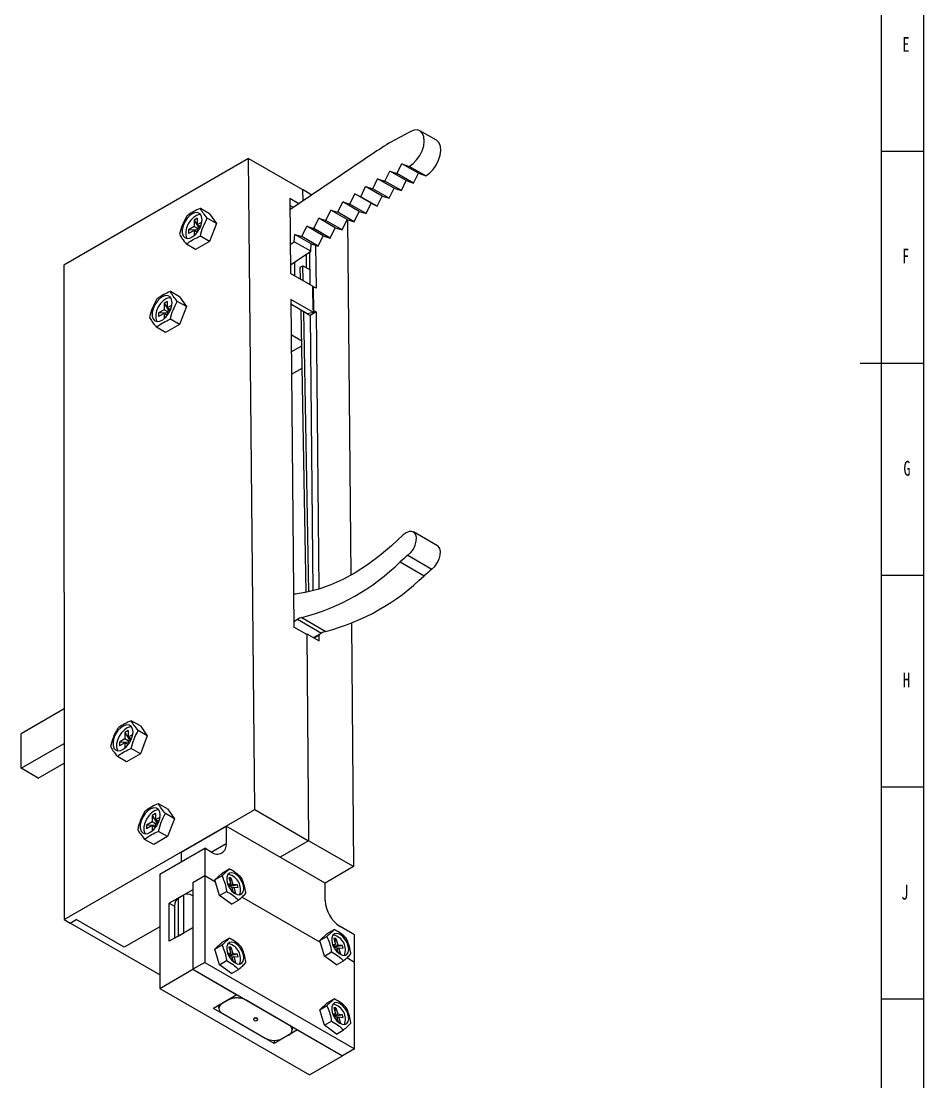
# Model space of a CAD drawing. Header units: millimetres. Extents: x 0 to 841, y 0 to 594.
# Drawn here: x 628.1 to 841, y 127.5 to 377.7 of the extents above; entities that cross this region are included whole.
import ezdxf

# ---------------------------------------------------------------- set-up
doc = ezdxf.new("R2010")
doc.units = ezdxf.units.MM
doc.layers.add('10', color=7, linetype='Continuous')
doc.layers.add('5', color=7, linetype='Continuous')
doc.styles.add('SLDTEXTSTYLE4', font='TXT', dxfattribs={"width": 0.7})

msp = doc.modelspace()

# ---------------------------------------------------------------- linework, layer by layer
at = {"color": 7, "linetype": 'Continuous', "lineweight": 15}
for p, q in [((726.05329, 349.62152), (722.1642, 351.86664)), ((681.75983, 345.34175), (638.20218, 320.17064)), ((683.19423, 191.75728), (681.75983, 345.34175)), ((681.75983, 345.34175), (694.48776, 337.99408)), ((711.4833, 346.75226), (691.51976, 333.21066)), ((716.75446, 341.76515), (717.90039, 344.08308)), ((717.90039, 344.08308), (719.65391, 343.47769)), ((721.78948, 341.83796), (717.90039, 344.08308)), ((723.543, 341.23257), (719.65391, 343.47769)), ((711.04425, 338.1999), (712.18713, 340.56925)), ((712.18713, 340.56925), (713.9173, 340.0257)), ((716.07622, 338.32413), (712.18713, 340.56925)), ((713.9173, 340.0257), (715.04159, 342.3565)), ((715.04159, 342.3565), (716.75446, 341.76515)), ((718.93068, 340.11138), (715.04159, 342.3565)), ((720.64355, 339.52003), (716.75446, 341.76515)), ((720.64355, 339.52003), (721.78948, 341.83796)), ((721.78948, 341.83796), (723.543, 341.23257)), ((694.48776, 337.99408), (694.51346, 335.24134)), ((696.694, 336.72044), (694.48776, 337.99408)), ((708.18975, 336.3216), (709.35218, 338.73148)), ((709.35218, 338.73148), (711.04425, 338.1999)), ((713.24127, 336.48636), (709.35218, 338.73148)), ((714.93333, 335.95478), (711.04425, 338.1999)), ((717.80639, 337.78058), (713.9173, 340.0257)), ((714.93333, 335.95478), (716.07622, 338.32413)), ((716.07622, 338.32413), (717.80639, 337.78058)), ((717.80639, 337.78058), (718.93068, 340.11138)), ((718.93068, 340.11138), (720.64355, 339.52003)), ((693.63372, 334.6446), (691.49484, 335.87935)), ((691.49484, 335.87935), (691.65995, 318.20001)), ((705.60694, 334.56963), (706.78223, 337.00617)), ((706.78223, 337.00617), (708.18975, 336.3216)), ((710.67132, 334.76105), (706.78223, 337.00617)), ((712.07884, 334.07648), (708.18975, 336.3216)), ((712.07884, 334.07648), (713.24127, 336.48636)), ((713.24127, 336.48636), (714.93333, 335.95478)), ((672.52746, 332.31629), (670.37913, 333.55649)), ((692.33361, 333.76271), (691.51017, 334.23807)), ((699.95288, 330.73439), (701.12817, 333.17093)), ((701.12817, 333.17093), (702.77991, 332.65201)), ((705.01725, 330.92581), (701.12817, 333.17093)), ((702.77991, 332.65201), (703.9552, 335.08855)), ((703.9552, 335.08855), (705.60694, 334.56963)), ((707.84429, 332.84343), (703.9552, 335.08855)), ((709.49603, 332.32451), (705.60694, 334.56963)), ((706.669, 330.40689), (707.84429, 332.84343)), ((707.84429, 332.84343), (709.49603, 332.32451)), ((709.49603, 332.32451), (710.67132, 334.76105)), ((710.67132, 334.76105), (712.07884, 334.07648)), ((669.6542, 331.22886), (668.88204, 330.7831)), ((668.88204, 330.7831), (668.88204, 329.26924)), ((668.88204, 330.7831), (669.99071, 329.01759)), ((669.6542, 331.22886), (669.6542, 329.715)), ((670.74285, 330.34346), (669.6542, 329.715)), ((674.16045, 329.99283), (672.01212, 331.23303)), ((672.52746, 332.31629), (674.16045, 329.99283)), ((697.12585, 328.81677), (698.30114, 331.25331)), ((698.30114, 331.25331), (699.95288, 330.73439)), ((702.19022, 329.00819), (698.30114, 331.25331)), ((703.84197, 328.48927), (699.95288, 330.73439)), ((706.669, 330.40689), (702.77991, 332.65201)), ((703.84197, 328.48927), (705.01725, 330.92581)), ((705.01725, 330.92581), (706.669, 330.40689)), ((705.10344, 330.89873), (705.88664, 247.03904)), ((668.88204, 329.26924), (667.57106, 328.51243)), ((667.57106, 328.51243), (667.57106, 327.62076)), ((669.6542, 328.43507), (667.57106, 328.51243)), ((668.88204, 328.37758), (667.57106, 327.62076)), ((669.65433, 328.82341), (668.88204, 329.26924)), ((668.88204, 328.37758), (668.88204, 327.12032)), ((669.6542, 327.93182), (668.88204, 328.37758)), ((670.42649, 329.26917), (669.6542, 329.715)), ((670.44131, 329.27772), (669.6542, 328.82333)), ((669.6542, 328.82333), (669.6542, 327.91435)), ((674.16045, 329.99283), (672.52746, 325.78396)), ((694.29882, 326.89915), (695.47411, 329.33569)), ((695.47411, 329.33569), (697.12585, 328.81677)), ((699.36319, 327.09056), (695.47411, 329.33569)), ((701.01494, 326.57164), (697.12585, 328.81677)), ((701.01494, 326.57164), (702.19022, 329.00819)), ((702.19022, 329.00819), (703.84197, 328.48927)), ((672.52746, 325.78396), (669.26147, 323.89855)), ((672.52746, 325.78396), (670.37913, 327.02416)), ((691.59583, 325.06567), (692.51422, 325.68863)), ((692.51422, 325.68863), (692.64707, 327.41806)), ((696.40331, 323.44351), (692.51422, 325.68863)), ((692.64707, 327.41806), (694.29882, 326.89915)), ((696.53616, 325.17294), (692.64707, 327.41806)), ((698.18791, 324.65403), (694.29882, 326.89915)), ((698.18791, 324.65403), (699.36319, 327.09056)), ((699.36319, 327.09056), (701.01494, 326.57164)), ((669.26147, 323.89855), (667.11315, 325.13875)), ((691.64115, 320.21325), (696.40331, 323.44351)), ((695.44263, 319.54341), (695.44263, 322.79186)), ((696.15713, 323.27651), (696.22917, 315.56225)), ((696.40331, 323.44351), (696.53616, 325.17294)), ((696.53616, 325.17294), (698.18791, 324.65403)), ((697.56435, 324.84992), (697.6588, 314.73695)), ((692.6142, 320.87329), (692.6142, 317.64913)), ((638.20218, 320.17064), (638.27081, 165.79692)), ((696.96658, 315.13655), (691.65995, 318.20001)), ((693.95674, 319.66722), (694.57685, 320.03296)), ((694.00809, 316.84446), (693.95674, 319.66722)), ((694.6415, 316.4788), (694.57685, 320.03296)), ((694.57685, 320.03296), (696.19597, 319.11746)), ((665.45245, 312.72094), (663.30413, 313.96114)), ((697.01895, 309.52995), (696.91644, 315.1655)), ((697.6588, 314.73695), (696.91644, 315.1655)), ((696.96658, 315.13655), (697.02396, 308.99289)), ((662.57919, 311.63352), (661.80703, 311.18776)), ((661.80703, 311.18776), (661.80703, 309.67389)), ((661.80703, 311.18776), (662.9157, 309.42225)), ((662.57919, 311.63352), (662.57919, 310.11965)), ((663.66784, 310.74811), (662.57919, 310.11965)), ((667.08545, 310.39748), (664.93712, 311.63769)), ((665.45245, 312.72094), (667.08545, 310.39748)), ((667.08545, 310.39748), (665.45245, 306.18861)), ((697.02396, 308.99289), (691.71733, 312.05635)), ((691.71733, 312.05635), (692.43908, 234.77614)), ((695.60465, 308.71398), (691.72764, 310.95212)), ((661.80703, 309.67389), (660.49606, 308.91708)), ((660.49606, 308.91708), (660.49606, 308.02542)), ((662.57919, 308.83972), (660.49606, 308.91708)), ((661.80703, 308.78223), (660.49606, 308.02542)), ((662.57932, 309.22806), (661.80703, 309.67389)), ((661.80703, 308.78223), (661.80703, 307.52497)), ((662.57919, 308.33647), (661.80703, 308.78223)), ((663.35148, 309.67382), (662.57919, 310.11965)), ((663.3663, 309.68237), (662.57919, 309.22799)), ((662.57919, 309.22799), (662.57919, 308.319)), ((695.35188, 242.96265), (694.14059, 309.55915)), ((695.97623, 243.09556), (694.77401, 309.19349)), ((695.60449, 308.71407), (696.29686, 308.31437)), ((697.02396, 308.99289), (695.60465, 308.71398)), ((697.71116, 309.13034), (696.29686, 308.31437)), ((696.29686, 308.31437), (696.90388, 243.31985)), ((697.01895, 309.52995), (697.71116, 309.13034)), ((697.71116, 309.13034), (698.32203, 243.72316)), ((662.18647, 304.3032), (660.03814, 305.5434)), ((665.45245, 306.18861), (662.18647, 304.3032)), ((665.45245, 306.18861), (663.30413, 307.42882)), ((691.79451, 303.79264), (694.27149, 302.36271)), ((691.83249, 299.72603), (694.29358, 301.14824)), ((691.88189, 294.43624), (694.3893, 295.88522)), ((726.29558, 253.96929), (720.63873, 257.23493)), ((719.34654, 251.73252), (725.00339, 248.46689)), ((717.51575, 250.1794), (723.17261, 246.91377)), ((692.42624, 236.15139), (693.26376, 236.63488)), ((693.26376, 236.63488), (698.92062, 233.36925)), ((694.32153, 237.05852), (699.97839, 233.79289)), ((705.99289, 235.66295), (706.52875, 178.28655)), ((695.46808, 233.02754), (692.43908, 234.77614)), ((695.28826, 233.13135), (695.46613, 233.23624)), ((695.46613, 233.23624), (695.92215, 184.40961)), ((695.46613, 233.23624), (698.43719, 231.55595)), ((695.46808, 233.02754), (695.92215, 184.40961)), ((697.09472, 232.31519), (698.92062, 233.36925)), ((697.23441, 232.23618), (698.41246, 232.9157)), ((698.43719, 231.55595), (698.41246, 232.9157)), ((698.42302, 232.9096), (698.41246, 232.9157)), ((698.42142, 233.08107), (698.42302, 232.9096)), ((638.24872, 215.48974), (628.12607, 209.64606)), ((656.2357, 211.46489), (654.08738, 212.7051)), ((653.36244, 210.37747), (652.59028, 209.93171)), ((653.36244, 210.37747), (653.36244, 208.8636)), ((657.8687, 209.14144), (655.72037, 210.38164)), ((656.2357, 211.46489), (657.8687, 209.14144)), ((628.12607, 201.48065), (628.12607, 209.64606)), ((652.59028, 208.41784), (651.27931, 207.66103)), ((651.27931, 207.66103), (651.27931, 206.76937)), ((653.36244, 207.58367), (651.27931, 207.66103)), ((652.59028, 209.93171), (652.59028, 208.41784)), ((652.59028, 209.93171), (653.69895, 208.1662)), ((653.36257, 207.97201), (652.59028, 208.41784)), ((654.45109, 209.49207), (653.36244, 208.8636)), ((654.13473, 208.41777), (653.36244, 208.8636)), ((654.14955, 208.42633), (653.36244, 207.97194)), ((653.36244, 207.97194), (653.36244, 207.06296)), ((657.8687, 209.14144), (656.2357, 204.93257)), ((628.12607, 201.48065), (638.25235, 207.32643)), ((652.59028, 207.52618), (651.27931, 206.76937)), ((652.59028, 207.52618), (652.59028, 206.26892)), ((653.36244, 207.08042), (652.59028, 207.52618)), ((656.2357, 204.93257), (654.08738, 206.17277)), ((632.15355, 199.15563), (638.25441, 202.67758)), ((652.96972, 203.04715), (650.82139, 204.28735)), ((656.2357, 204.93257), (652.96972, 203.04715)), ((632.15355, 199.15563), (628.12607, 201.48065)), ((662.64707, 191.89303), (660.49874, 193.13323)), ((638.27081, 165.79692), (683.19423, 191.75728)), ((659.77381, 190.80561), (659.00165, 190.35985)), ((659.00165, 190.35985), (659.00165, 188.84598)), ((659.00165, 190.35985), (660.11032, 188.59434)), ((659.77381, 190.80561), (659.77381, 189.29174)), ((664.28006, 189.56957), (662.13174, 190.80978)), ((662.64707, 191.89303), (664.28006, 189.56957)), ((683.19423, 191.75728), (695.92215, 184.40961)), ((659.00165, 188.84598), (657.69068, 188.08917)), ((657.69068, 188.08917), (657.69068, 187.19751)), ((659.77381, 188.01181), (657.69068, 188.08917)), ((659.00165, 187.95432), (657.69068, 187.19751)), ((659.77394, 188.40015), (659.00165, 188.84598)), ((659.00165, 187.95432), (659.00165, 186.69706)), ((659.77381, 187.50856), (659.00165, 187.95432)), ((660.86246, 189.9202), (659.77381, 189.29174)), ((660.5461, 188.84591), (659.77381, 189.29174)), ((660.56092, 188.85446), (659.77381, 188.40008)), ((659.77381, 188.40008), (659.77381, 187.49109)), ((664.28006, 189.56957), (662.64707, 185.3607)), ((665.87401, 181.7319), (676.48061, 187.85497)), ((676.48061, 187.85497), (676.48061, 183.77227)), ((699.81513, 174.38423), (676.48061, 187.85497)), ((662.64707, 185.3607), (659.38108, 183.47529)), ((662.64707, 185.3607), (660.49874, 186.60091)), ((659.38108, 183.47529), (657.23276, 184.71549)), ((695.92215, 184.40961), (689.18893, 180.51861)), ((706.52875, 178.28655), (695.92215, 184.40961)), ((660.79167, 176.50047), (671.39827, 182.62353)), ((665.87401, 181.7319), (665.87401, 179.43444)), ((671.39827, 182.62353), (671.39827, 176.11091)), ((672.94508, 181.73058), (671.39827, 182.62353)), ((675.52819, 176.77671), (677.20145, 177.74266)), ((706.52875, 178.28655), (699.79553, 174.39555)), ((660.79167, 176.50047), (660.79167, 149.57433)), ((671.39827, 176.11091), (668.56985, 174.4781)), ((671.39827, 176.11091), (671.39827, 155.69739)), ((673.94163, 174.64266), (671.39827, 176.11091)), ((673.78646, 175.16593), (675.52819, 176.77671)), ((673.78646, 175.16593), (675.45972, 176.13188)), ((674.87769, 171.48603), (673.78646, 175.16593)), ((677.12269, 176.42662), (676.86542, 176.42676)), ((677.60445, 175.62739), (677.09993, 175.67793)), ((677.09993, 175.67793), (677.53572, 174.20832)), ((677.60445, 175.62739), (677.35187, 174.82834)), ((677.60445, 175.62739), (678.04025, 174.15777)), ((668.56985, 172.84502), (663.05441, 169.66103)), ((668.56985, 174.4781), (668.56985, 154.06458)), ((668.56985, 174.4781), (668.56985, 172.84502)), ((676.78175, 174.28386), (677.53572, 174.20832)), ((676.94447, 173.867), (677.53572, 174.20832)), ((677.07108, 173.94009), (677.00609, 173.73449)), ((677.07378, 173.59985), (678.04025, 174.15777)), ((677.08895, 173.57103), (677.74417, 173.50539)), ((677.12407, 173.56751), (679.09504, 174.05209)), ((677.74417, 173.50539), (678.11277, 172.26236)), ((677.83071, 173.21354), (678.24869, 173.45484)), ((678.04025, 174.15777), (679.09504, 174.05209)), ((678.24869, 173.45484), (678.68449, 171.98522)), ((678.24869, 173.45484), (679.30348, 173.34916)), ((679.30348, 173.34916), (679.09504, 174.05209)), ((699.81513, 170.30153), (699.81513, 174.38423)), ((665.17573, 170.88564), (666.44853, 171.62041)), ((665.17573, 170.88564), (665.17573, 161.90369)), ((666.44853, 162.63846), (666.44853, 171.62041)), ((668.56985, 171.41017), (668.5696, 171.41031)), ((674.87769, 171.48603), (676.55095, 172.45198)), ((677.71064, 169.41691), (674.87769, 171.48603)), ((677.71064, 169.41691), (679.3839, 170.38286)), ((678.10111, 172.30169), (678.68449, 171.98522)), ((678.44383, 172.00934), (678.68449, 171.98522)), ((698.69037, 160.35552), (680.15314, 171.05683)), ((663.05441, 160.67908), (663.05441, 169.66103)), ((663.05441, 169.66103), (664.29705, 168.94366)), ((664.29705, 168.94354), (664.29705, 161.40747)), ((638.27081, 165.79692), (639.68502, 164.98051)), ((639.68502, 164.98051), (641.09923, 165.79776)), ((652.41294, 159.26649), (641.09923, 165.79776)), ((660.79167, 152.7959), (639.68502, 164.98051)), ((660.79167, 164.10839), (652.41294, 159.26649)), ((668.56985, 163.86307), (663.05441, 160.67908)), ((665.17573, 161.90369), (666.44853, 162.63846)), ((668.56985, 163.86307), (668.56985, 154.06458)), ((700.27693, 162.48957), (701.95019, 163.45552)), ((706.75361, 162.21333), (703.35067, 164.1778)), ((673.78646, 158.83512), (675.52819, 160.4459)), ((675.52819, 160.4459), (677.20145, 161.41185)), ((698.5352, 160.87879), (700.27693, 162.48957)), ((698.5352, 160.87879), (700.20846, 161.84474)), ((699.62643, 157.19889), (698.5352, 160.87879)), ((701.87142, 162.13948), (701.61416, 162.13961)), ((702.35319, 161.34025), (701.84867, 161.39079)), ((701.84867, 161.39079), (702.28446, 159.92118)), ((702.35319, 161.34025), (702.1006, 160.54119)), ((702.35319, 161.34025), (702.78898, 159.87063)), ((706.75361, 155.70071), (706.75361, 162.21333)), ((673.78646, 158.83512), (675.45972, 159.80107)), ((674.87769, 155.15522), (673.78646, 158.83512)), ((676.78175, 157.95304), (677.53572, 157.87751)), ((677.12269, 160.0958), (676.86542, 160.09594)), ((676.94447, 157.53618), (677.53572, 157.87751)), ((677.07378, 157.26903), (678.04025, 157.82696)), ((677.60445, 159.29657), (677.09993, 159.34711)), ((677.09993, 159.34711), (677.53572, 157.87751)), ((677.12407, 157.2367), (679.09504, 157.72128)), ((677.60445, 159.29657), (677.35187, 158.49752)), ((677.60445, 159.29657), (678.04025, 157.82696)), ((678.04025, 157.82696), (679.09504, 157.72128)), ((679.30348, 157.01834), (679.09504, 157.72128)), ((699.62643, 157.19889), (701.29969, 158.16484)), ((701.53049, 159.99672), (702.28446, 159.92118)), ((701.69321, 159.57986), (702.28446, 159.92118)), ((701.81982, 159.65295), (701.75483, 159.44735)), ((701.82252, 159.3127), (702.78898, 159.87063)), ((701.83769, 159.28389), (702.49291, 159.21824)), ((701.87281, 159.28037), (703.84377, 159.76495)), ((702.49291, 159.21824), (702.86151, 157.97521)), ((702.57945, 158.9264), (702.99743, 159.1677)), ((702.78898, 159.87063), (703.84377, 159.76495)), ((702.84985, 158.01454), (703.43322, 157.69808)), ((702.99743, 159.1677), (703.43322, 157.69808)), ((702.99743, 159.1677), (704.05222, 159.06202)), ((703.19257, 157.7222), (703.43322, 157.69808)), ((704.05222, 159.06202), (703.84377, 159.76495)), ((671.39827, 155.69739), (668.56985, 154.06458)), ((671.39827, 155.69739), (706.75361, 135.28719)), ((674.87769, 155.15522), (676.55095, 156.12117)), ((677.71064, 153.08609), (674.87769, 155.15522)), ((677.07108, 157.60928), (677.00609, 157.40367)), ((677.08895, 157.24021), (677.74417, 157.17457)), ((677.74417, 157.17457), (678.11277, 155.93154)), ((677.83071, 156.88273), (678.24869, 157.12402)), ((678.10111, 155.97087), (678.68449, 155.65441)), ((678.24869, 157.12402), (678.68449, 155.65441)), ((678.24869, 157.12402), (679.30348, 157.01834)), ((678.44383, 155.67852), (678.68449, 155.65441)), ((702.45938, 155.12977), (699.62643, 157.19889)), ((702.45938, 155.12977), (704.13264, 156.09572)), ((706.75361, 155.70071), (704.90188, 156.76969)), ((706.75361, 135.28719), (706.75361, 155.70071)), ((660.79167, 149.57433), (668.56985, 154.06458)), ((668.56985, 154.06458), (703.92519, 133.65438)), ((668.56985, 154.06458), (679.01213, 148.03638)), ((677.71064, 153.08609), (679.3839, 154.05205)), ((660.79167, 149.57433), (696.14701, 129.16413)), ((679.01213, 148.03638), (673.4967, 144.85238)), ((675.61802, 146.077), (676.89081, 146.81176)), ((691.19726, 141.00205), (681.1618, 146.7954)), ((698.5352, 144.54797), (700.27693, 146.15876)), ((698.5352, 144.54797), (700.20846, 145.51393)), ((700.27693, 146.15876), (701.95019, 147.12471)), ((701.87142, 145.80866), (701.61416, 145.8088)), ((687.80315, 136.59344), (673.4967, 144.85238)), ((675.64637, 143.61141), (685.68183, 137.81806)), ((699.62643, 140.86807), (698.5352, 144.54797)), ((701.53049, 143.6659), (702.28446, 143.59036)), ((701.69321, 143.24904), (702.28446, 143.59036)), ((701.81982, 143.32213), (701.75483, 143.11653)), ((701.82252, 142.98189), (702.78898, 143.53982)), ((701.83769, 142.95307), (702.49291, 142.88742)), ((702.35319, 145.00943), (701.84867, 145.05997)), ((701.84867, 145.05997), (702.28446, 143.59036)), ((701.87281, 142.94956), (703.84377, 143.43414)), ((702.35319, 145.00943), (702.1006, 144.21038)), ((702.35319, 145.00943), (702.78898, 143.53982)), ((702.49291, 142.88742), (702.86151, 141.6444)), ((702.57945, 142.59558), (702.99743, 142.83688)), ((702.78898, 143.53982), (703.84377, 143.43414)), ((702.99743, 142.83688), (703.43322, 141.36727)), ((702.99743, 142.83688), (704.05222, 142.7312)), ((704.05222, 142.7312), (703.84377, 143.43414)), ((682.92182, 142.30673), (682.92182, 142.22507)), ((683.92182, 142.22507), (683.92182, 142.30673)), ((692.07594, 139.77744), (692.07594, 140.4948)), ((699.62643, 140.86807), (701.29969, 141.83403)), ((702.45938, 138.79895), (699.62643, 140.86807)), ((702.84985, 141.68373), (703.43322, 141.36727)), ((703.19257, 141.39138), (703.43322, 141.36727)), ((693.31858, 139.77744), (687.80315, 136.59344)), ((691.19726, 138.55282), (689.92447, 137.81806)), ((693.31858, 139.77744), (703.92519, 133.65438)), ((702.45938, 138.79895), (704.13264, 139.7649)), ((687.80315, 137.3108), (687.80315, 136.59344)), ((706.75361, 135.28719), (703.92519, 133.65438)), ((696.14701, 129.16413), (703.92519, 133.65438))]:
    msp.add_line(p, q, dxfattribs=at)
at = {"color": 8, "linetype": 'Continuous', "lineweight": 15}
msp.add_line((672.9445, 181.73091), (676.48061, 183.77227), dxfattribs=at)
at = {"color": 7, "linetype": 'Continuous', "lineweight": 15, "flags": 128}
for points in [[(719.65391, 343.47769), (720.55013, 344.12257), (721.38878, 344.99328), (722.11468, 346.03255), (722.68007, 347.17199), (723.04774, 348.33664), (723.19351, 349.44986), (723.10778, 350.4384), (722.79619, 351.23723), (722.27926, 351.79378), (721.59098, 352.07144), (720.77665, 352.05193)], [(723.543, 341.23257), (724.43922, 341.87744), (725.27787, 342.74816), (726.00377, 343.78742), (726.56915, 344.92687), (726.93682, 346.09151), (727.08259, 347.20474), (726.99686, 348.19328), (726.68528, 348.99211), (726.16834, 349.54866), (726.05329, 349.62152)], [(670.7884, 330.90361), (670.68316, 331.64913), (670.37679, 332.20691), (669.89652, 332.52737), (669.28502, 332.58205), (668.59661, 332.36609), (667.89248, 331.89867), (667.23519, 331.22132), (666.68313, 330.39425), (666.28537, 329.49092), (666.07724, 328.59161), (666.07724, 327.77623), (666.28537, 327.11722), (666.68313, 326.67314), (667.23519, 326.48345), (667.89248, 326.56501), (668.59661, 326.91056), (669.28502, 327.48941), (669.89652, 328.25011), (670.37679, 329.12509), (670.68316, 330.03658), (670.7884, 330.90361)], [(670.46411, 332.09788), (670.13354, 332.09221), (669.44514, 331.87624), (668.74101, 331.40882), (668.08372, 330.73148), (667.53166, 329.9044), (667.1339, 329.00108), (666.92577, 328.10177), (666.92577, 327.28638), (667.1339, 326.62737), (667.2236, 326.48454)], [(663.71339, 311.30827), (663.60815, 312.05379), (663.30179, 312.61156), (662.82151, 312.93202), (662.21001, 312.9867), (661.52161, 312.77074), (660.81748, 312.30332), (660.16018, 311.62597), (659.60813, 310.7989), (659.21036, 309.89557), (659.00224, 308.99627), (659.00224, 308.18088), (659.21036, 307.52187), (659.60813, 307.07779), (660.16018, 306.88811), (660.81748, 306.96966), (661.52161, 307.31521), (662.21001, 307.89406), (662.82151, 308.65477), (663.30179, 309.52974), (663.60815, 310.44123), (663.71339, 311.30827)], [(663.38911, 312.50253), (663.05854, 312.49686), (662.37014, 312.28089), (661.666, 311.81347), (661.00871, 311.13613), (660.45666, 310.30906), (660.05889, 309.40573), (659.85076, 308.50642), (659.85076, 307.69103), (660.05889, 307.03203), (660.14859, 306.88919)], [(718.21052, 256.53567), (715.45456, 253.95096), (712.63759, 251.59401), (709.77837, 249.48053), (706.89597, 247.62462), (704.00963, 246.03864), (701.13858, 244.73319), (698.30197, 243.71696), (695.51872, 242.99673), (692.8074, 242.5773)], [(719.34654, 251.73252), (720.02755, 252.39103), (720.61181, 253.2117), (721.04842, 254.12303), (721.29935, 255.04564), (721.34273, 255.89914), (721.1748, 256.6092), (720.81017, 257.11393), (720.28061, 257.36939), (719.63225, 257.35331), (718.92159, 257.06709), (718.21052, 256.53567)], [(725.00339, 248.46689), (725.6844, 249.1254), (726.26866, 249.94607), (726.70528, 250.8574), (726.9562, 251.78001), (726.99959, 252.63351), (726.83165, 253.34356), (726.46702, 253.8483), (726.29558, 253.96929)], [(654.49664, 210.05222), (654.3914, 210.79774), (654.08504, 211.35552), (653.60476, 211.67598), (652.99326, 211.73066), (652.30486, 211.51469), (651.60073, 211.04727), (650.94343, 210.36993), (650.39138, 209.54285), (649.99361, 208.63953), (649.78549, 207.74022), (649.78549, 206.92483), (649.99361, 206.26582), (650.39138, 205.82175), (650.94343, 205.63206), (651.60073, 205.71361), (652.30486, 206.05916), (652.99326, 206.63801), (653.60476, 207.39872), (654.08504, 208.27369), (654.3914, 209.18519), (654.49664, 210.05222)], [(654.17236, 211.24648), (653.84179, 211.24081), (653.15339, 211.02485), (652.44925, 210.55743), (651.79196, 209.88009), (651.23991, 209.05301), (650.84214, 208.14968), (650.63401, 207.25037), (650.63401, 206.43499), (650.84214, 205.77598), (650.93184, 205.63314)], [(660.90801, 190.48036), (660.80277, 191.22588), (660.4964, 191.78365), (660.01613, 192.10412), (659.40463, 192.15879), (658.71622, 191.94283), (658.01209, 191.47541), (657.3548, 190.79807), (656.80275, 189.97099), (656.40498, 189.06766), (656.19685, 188.16836), (656.19685, 187.35297), (656.40498, 186.69396), (656.80275, 186.24988), (657.3548, 186.0602), (658.01209, 186.14175), (658.71622, 186.4873), (659.40463, 187.06615), (660.01613, 187.82686), (660.4964, 188.70183), (660.80277, 189.61333), (660.90801, 190.48036)], [(660.58372, 191.67462), (660.25315, 191.66895), (659.56475, 191.45298), (658.86062, 190.98556), (658.20333, 190.30822), (657.65127, 189.48115), (657.25351, 188.57782), (657.04538, 187.67851), (657.04538, 186.86313), (657.25351, 186.20412), (657.34321, 186.06128)], [(677.82979, 176.83482), (677.26672, 176.75481), (676.84805, 176.40225), (676.61916, 175.81535), (676.60485, 175.05773), (676.80668, 174.21146), (677.20276, 173.36826), (677.75018, 172.61951), (678.38962, 172.04633), (679.05178, 171.71085), (679.66491, 171.64942), (680.16257, 171.8687), (680.49082, 172.34492), (680.6141, 173.02648), (680.51905, 173.83952), (680.21596, 174.69593), (679.73769, 175.50291), (679.13605, 176.17302), (678.47625, 176.63362), (677.82979, 176.83482)], [(677.82979, 160.504), (677.26672, 160.42399), (676.84805, 160.07143), (676.61916, 159.48454), (676.60485, 158.72691), (676.80668, 157.88064), (677.20276, 157.03745), (677.75018, 156.28869), (678.38962, 155.71551), (679.05178, 155.38004), (679.66491, 155.31861), (680.16257, 155.53788), (680.49082, 156.0141), (680.6141, 156.69566), (680.51905, 157.5087), (680.21596, 158.36511), (679.73769, 159.1721), (679.13605, 159.8422), (678.47625, 160.30281), (677.82979, 160.504)], [(702.57853, 162.54768), (702.01546, 162.46766), (701.59679, 162.11511), (701.3679, 161.52821), (701.35359, 160.77058), (701.55541, 159.92432), (701.9515, 159.08112), (702.49892, 158.33236), (703.13835, 157.75919), (703.80052, 157.42371), (704.41365, 157.36228), (704.9113, 157.58156), (705.23956, 158.05778), (705.36284, 158.73933), (705.26779, 159.55238), (704.9647, 160.40879), (704.48643, 161.21577), (703.88479, 161.88587), (703.22499, 162.34648), (702.57853, 162.54768)], [(702.57853, 146.21686), (702.01546, 146.13685), (701.59679, 145.78429), (701.3679, 145.1974), (701.35359, 144.43977), (701.55541, 143.5935), (701.9515, 142.7503), (702.49892, 142.00155), (703.13835, 141.42837), (703.80052, 141.0929), (704.41365, 141.03147), (704.9113, 141.25074), (705.23956, 141.72696), (705.36284, 142.40852), (705.26779, 143.22156), (704.9647, 144.07797), (704.48643, 144.88496), (703.88479, 145.55506), (703.22499, 146.01566), (702.57853, 146.21686)], [(683.92182, 142.30673), (683.88376, 142.41719), (683.77537, 142.51083), (683.61316, 142.5734), (683.42182, 142.59537), (683.23047, 142.5734), (683.06826, 142.51083), (682.95988, 142.41719), (682.92182, 142.30673)], [(683.77537, 142.42917), (683.61316, 142.49174), (683.42182, 142.51371), (683.23047, 142.49174), (683.06826, 142.42917), (682.95988, 142.33553), (682.92182, 142.22507), (682.95988, 142.11461), (683.06826, 142.02097), (683.23047, 141.9584), (683.42182, 141.93643), (683.61316, 141.9584), (683.77537, 142.02097), (683.88376, 142.11461), (683.92182, 142.22507), (683.88376, 142.33553), (683.77537, 142.42917)]]:
    msp.add_lwpolyline(points, dxfattribs=at)
at = {"color": 7, "linetype": 'Continuous', "lineweight": 15}
for centre, radius, start, end in [((748.60967, 292.44656), 65.78357, 115.0304609, 124.3586667), ((739.01292, 226.69456), 31.83813, 128.148309, 132.4698449), ((681.14414, 287.41366), 52.05079, 284.6648338, 314.3285367), ((744.66978, 223.42892), 31.83813, 128.148309, 132.4698449), ((686.80099, 284.14803), 52.05079, 284.6648338, 314.3285367), ((693.09197, 239.83779), 2.75425, 95.9305214, 105.2612652), ((695.14877, 233.46059), 3.6918, 102.9484397, 120.7033473), ((700.80563, 230.19496), 3.6918, 102.9484397, 120.7033473), ((674.32524, 183.42263), 2.18355, 230.7967157, 9.214073), ((676.23173, 172.91391), 3.62394, 339.4970349, 75.7676961), ((707.49122, 170.65083), 7.68403, 182.6054668, 237.394521), ((700.98046, 158.62677), 3.62394, 339.4970298, 75.7677099), ((676.23173, 156.58309), 3.62394, 339.4970188, 75.7677122), ((700.98046, 142.29595), 3.62393, 339.4970136, 75.767726), ((690.73248, 139.77744), 1.30985, 290.7834495, 69.2165698), ((687.80315, 141.91219), 4.61107, 242.6096798, 297.3903137)]:
    msp.add_arc(centre, radius, start, end, dxfattribs=at)
for centre, start_param, end_param in [((667.29705, 167.2114), 6.283144675, 7.068542839), ((668.56985, 167.94617), 5.497827776, 6.283144675)]:
    msp.add_ellipse(centre, major_axis=(-2.12141, 3.67418), ratio=0.577334631, start_param=start_param, end_param=end_param, dxfattribs=at)
for points, knots in [([(670.37913, 333.55649), (670.3647, 333.55072), (669.81163, 333.32928), (668.74903, 332.84648), (667.73443, 332.17818), (667.2295, 331.76605), (667.11315, 331.67108)], [0, 0, 0, 0, 0.011344944, 0.434925447, 0.869785138, 1, 1, 1, 1]), ([(672.01212, 331.23303), (671.66612, 331.6588), (670.96174, 332.52556), (670.5756, 333.20885), (670.37913, 333.55649)], [0, 0, 0, 0, 0.49121263, 1, 1, 1, 1]), ([(667.11315, 331.67108), (666.76715, 331.02753), (666.06276, 329.7174), (665.67662, 328.22269), (665.48015, 327.46221)], [0, 0, 0, 0, 0.491212655, 1, 1, 1, 1]), ([(670.37913, 327.02416), (670.56776, 327.75856), (670.95177, 329.25364), (671.65456, 330.56555), (672.01212, 331.23303)], [0, 0, 0, 0, 0.491212655, 1, 1, 1, 1]), ([(665.48015, 327.46221), (665.66878, 327.12729), (666.05279, 326.44547), (666.75558, 325.5794), (667.11315, 325.13875)], [0, 0, 0, 0, 0.49121263, 1, 1, 1, 1]), ([(667.11315, 325.13875), (667.22951, 325.23372), (667.72406, 325.63736), (668.7355, 326.30683), (669.79682, 326.79103), (670.3647, 327.01839), (670.37913, 327.02416)], [0, 0, 0, 0, 0.130214124, 0.553433522, 0.988655121, 1, 1, 1, 1]), ([(663.30413, 313.96114), (663.2897, 313.95537), (662.73662, 313.73394), (661.67403, 313.25113), (660.65943, 312.58283), (660.15449, 312.1707), (660.03814, 312.07573)], [0, 0, 0, 0, 0.011344894, 0.434925335, 0.869785089, 1, 1, 1, 1]), ([(664.93712, 311.63769), (664.59112, 312.06345), (663.88674, 312.93022), (663.50059, 313.6135), (663.30413, 313.96114)], [0, 0, 0, 0, 0.49121263, 1, 1, 1, 1]), ([(660.03814, 312.07573), (659.69214, 311.43218), (658.98776, 310.12205), (658.60161, 308.62734), (658.40515, 307.86686)], [0, 0, 0, 0, 0.491212705, 1, 1, 1, 1]), ([(663.30413, 307.42882), (663.49275, 308.16322), (663.87676, 309.65829), (664.57955, 310.9702), (664.93712, 311.63769)], [0, 0, 0, 0, 0.49121263, 1, 1, 1, 1]), ([(658.40515, 307.86686), (658.59377, 307.53194), (658.97778, 306.85012), (659.68057, 305.98405), (660.03814, 305.5434)], [0, 0, 0, 0, 0.491212605, 1, 1, 1, 1]), ([(660.03814, 305.5434), (660.1545, 305.63837), (660.64905, 306.04201), (661.66049, 306.71148), (662.72181, 307.19568), (663.2897, 307.42304), (663.30413, 307.42882)], [0, 0, 0, 0, 0.130214173, 0.5534336022, 0.98865517, 1, 1, 1, 1]), ([(654.08738, 212.7051), (654.07295, 212.69932), (653.51987, 212.47789), (652.45727, 211.99508), (651.44267, 211.32678), (650.93774, 210.91465), (650.82139, 210.81968)], [0, 0, 0, 0, 0.01134509, 0.434925646, 0.869785312, 1, 1, 1, 1]), ([(655.72037, 210.38164), (655.37437, 210.8074), (654.66999, 211.67417), (654.28384, 212.35745), (654.08738, 212.7051)], [0, 0, 0, 0, 0.491212259, 1, 1, 1, 1]), ([(650.82139, 210.81968), (650.47539, 210.17613), (649.77101, 208.866), (649.38486, 207.3713), (649.1884, 206.61081)], [0, 0, 0, 0, 0.491212605, 1, 1, 1, 1]), ([(654.08738, 206.17277), (654.276, 206.90717), (654.66001, 208.40225), (655.3628, 209.71416), (655.72037, 210.38164)], [0, 0, 0, 0, 0.491212605, 1, 1, 1, 1]), ([(649.1884, 206.61081), (649.37702, 206.27589), (649.76103, 205.59408), (650.46382, 204.728), (650.82139, 204.28735)], [0, 0, 0, 0, 0.491212259, 1, 1, 1, 1]), ([(650.82139, 204.28735), (650.93775, 204.38232), (651.4323, 204.78596), (652.44374, 205.45543), (653.50507, 205.93963), (654.07295, 206.16699), (654.08738, 206.17277)], [0, 0, 0, 0, 0.130213949, 0.553433494, 0.988654975, 1, 1, 1, 1]), ([(660.49874, 193.13323), (660.48432, 193.12746), (659.93124, 192.90602), (658.86864, 192.42322), (657.85404, 191.75492), (657.34911, 191.34279), (657.23276, 191.24782)], [0, 0, 0, 0, 0.011344894, 0.434925534, 0.869785287, 1, 1, 1, 1]), ([(662.13174, 190.80978), (661.78574, 191.23554), (661.08135, 192.1023), (660.69521, 192.78559), (660.49874, 193.13323)], [0, 0, 0, 0, 0.491212253, 1, 1, 1, 1]), ([(657.23276, 191.24782), (656.88676, 190.60427), (656.18238, 189.29414), (655.79623, 187.79944), (655.59976, 187.03895)], [0, 0, 0, 0, 0.491212253, 1, 1, 1, 1]), ([(660.49874, 186.60091), (660.68737, 187.33531), (661.07138, 188.83038), (661.77417, 190.14229), (662.13174, 190.80978)], [0, 0, 0, 0, 0.491212013, 1, 1, 1, 1]), ([(655.59976, 187.03895), (655.78839, 186.70403), (656.1724, 186.02222), (656.87519, 185.15614), (657.23276, 184.71549)], [0, 0, 0, 0, 0.491212605, 1, 1, 1, 1]), ([(657.23276, 184.71549), (657.34912, 184.81046), (657.84367, 185.2141), (658.85511, 185.88357), (659.91643, 186.36777), (660.48432, 186.59513), (660.49874, 186.60091)], [0, 0, 0, 0, 0.130213975, 0.553433403, 0.98865517, 1, 1, 1, 1]), ([(677.20145, 177.74266), (676.98519, 177.51873), (676.54492, 177.06285), (675.82567, 176.44582), (675.45972, 176.13188)], [0, 0, 0, 0, 0.491212173, 1, 1, 1, 1]), ([(680.0344, 175.67355), (679.63951, 176.052), (678.83559, 176.82245), (677.75251, 177.43235), (677.20145, 177.74266)], [0, 0, 0, 0, 0.491212321, 1, 1, 1, 1]), ([(675.45972, 176.13188), (675.46558, 176.11958), (675.69603, 175.63519), (676.11207, 174.62322), (676.41269, 173.36302), (676.52499, 172.62305), (676.55095, 172.45198)], [0, 0, 0, 0, 0.011034262, 0.434515219, 0.869265083, 1, 1, 1, 1]), ([(681.12563, 171.99365), (681.09966, 172.16472), (680.98966, 172.88947), (680.69152, 174.15034), (680.27684, 175.16388), (680.04025, 175.66124), (680.0344, 175.67355)], [0, 0, 0, 0, 0.130734351, 0.553852529, 0.988964133, 1, 1, 1, 1]), ([(676.55095, 172.45198), (677.08354, 172.15302), (678.16778, 171.54441), (678.97381, 170.77455), (679.3839, 170.38286)], [0, 0, 0, 0, 0.491212659, 1, 1, 1, 1]), ([(679.3839, 170.38286), (679.73786, 170.68629), (680.45846, 171.304), (680.90065, 171.76109), (681.12563, 171.99365)], [0, 0, 0, 0, 0.4912123828, 1, 1, 1, 1]), ([(668.57235, 163.86129), (668.30536, 163.71079), (667.81646, 163.43518), (667.06003, 162.99288), (666.65272, 162.75681), (666.44853, 162.63846)], [0, 0, 0, 0, 0.374976889, 0.686655352, 1, 1, 1, 1]), ([(701.95019, 163.45552), (701.73392, 163.23159), (701.29366, 162.77571), (700.57441, 162.15868), (700.20846, 161.84474)], [0, 0, 0, 0, 0.491212312, 1, 1, 1, 1]), ([(704.78314, 161.38641), (704.38825, 161.76486), (703.58433, 162.5353), (702.50125, 163.14521), (701.95019, 163.45552)], [0, 0, 0, 0, 0.491212206, 1, 1, 1, 1]), ([(665.17573, 161.90369), (665.00245, 161.80413), (664.65681, 161.60555), (664.3435, 161.43032), (664.32487, 161.4127), (664.31446, 161.40284)], [0, 0, 0, 0, 0.307041193, 0.61244972, 1, 1, 1, 1]), ([(677.20145, 161.41185), (676.98519, 161.18792), (676.54492, 160.73204), (675.82567, 160.11501), (675.45972, 159.80107)], [0, 0, 0, 0, 0.491212173, 1, 1, 1, 1]), ([(680.0344, 159.34273), (679.63951, 159.72118), (678.83559, 160.49163), (677.75251, 161.10154), (677.20145, 161.41185)], [0, 0, 0, 0, 0.491212443, 1, 1, 1, 1]), ([(700.20846, 161.84474), (700.21431, 161.83244), (700.44478, 161.34805), (700.86081, 160.33608), (701.16143, 159.07588), (701.27372, 158.33591), (701.29969, 158.16484)], [0, 0, 0, 0, 0.011034348, 0.434515219, 0.869264997, 1, 1, 1, 1]), ([(705.87436, 157.70651), (705.8484, 157.87758), (705.7384, 158.60233), (705.44025, 159.8632), (705.0256, 160.87674), (704.78899, 161.3741), (704.78314, 161.38641)], [0, 0, 0, 0, 0.130734178, 0.553852531, 0.98896396, 1, 1, 1, 1]), ([(675.45972, 159.80107), (675.46558, 159.78877), (675.696, 159.30437), (676.11209, 158.29241), (676.41269, 157.0322), (676.52499, 156.29224), (676.55095, 156.12117)], [0, 0, 0, 0, 0.01103593, 0.434516898, 0.86926508, 1, 1, 1, 1]), ([(681.12563, 155.66283), (681.09966, 155.8339), (680.98966, 156.55865), (680.6915, 157.81952), (680.27688, 158.83307), (680.04025, 159.33043), (680.0344, 159.34273)], [0, 0, 0, 0, 0.130736024, 0.553852511, 0.988965801, 1, 1, 1, 1]), ([(701.29969, 158.16484), (701.83228, 157.86588), (702.91652, 157.25726), (703.72254, 156.48741), (704.13264, 156.09572)], [0, 0, 0, 0, 0.491212659, 1, 1, 1, 1]), ([(704.13264, 156.09572), (704.4866, 156.39915), (705.20719, 157.01685), (705.64938, 157.47394), (705.87436, 157.70651)], [0, 0, 0, 0, 0.491212451, 1, 1, 1, 1]), ([(676.55095, 156.12117), (677.08354, 155.82221), (678.16778, 155.21358), (678.97381, 154.44374), (679.3839, 154.05205)], [0, 0, 0, 0, 0.491212781, 1, 1, 1, 1]), ([(679.3839, 154.05205), (679.73786, 154.35547), (680.45846, 154.97318), (680.90065, 155.43027), (681.12563, 155.66283)], [0, 0, 0, 0, 0.4912123828, 1, 1, 1, 1]), ([(674.61795, 145.49967), (674.66737, 145.26481), (674.72297, 145.00062), (674.75387, 144.74928), (674.7573, 144.72138)], [0, 0, 0, 0, 0.888976581, 1, 1, 1, 1]), ([(675.61802, 146.077), (675.42689, 145.94526), (675.02173, 145.66601), (674.72942, 145.12218), (674.74173, 144.60914), (674.99351, 144.1154), (675.32271, 143.80549), (675.60358, 143.63707), (675.64637, 143.61141)], [0, 0, 0, 0, 0.187614762, 0.397699127, 0.60980953, 0.742806918, 0.960814586, 1, 1, 1, 1]), ([(681.1618, 146.7954), (681.02204, 146.86783), (680.71907, 147.02485), (680.05233, 147.22785), (679.15875, 147.34559), (678.13032, 147.27361), (677.3645, 147.06083), (677.00283, 146.87066), (676.89081, 146.81176)], [0, 0, 0, 0, 0.1188930392, 0.2577256435, 0.4737805642, 0.6899142637, 0.9039560108, 1, 1, 1, 1]), ([(701.95019, 147.12471), (701.73392, 146.90078), (701.29366, 146.4449), (700.57441, 145.82787), (700.20846, 145.51393)], [0, 0, 0, 0, 0.491212312, 1, 1, 1, 1]), ([(700.20846, 145.51393), (700.21431, 145.50162), (700.44474, 145.01723), (700.86082, 144.00526), (701.16143, 142.74506), (701.27372, 142.0051), (701.29969, 141.83403)], [0, 0, 0, 0, 0.011036016, 0.434516898, 0.869264994, 1, 1, 1, 1]), ([(704.78314, 145.05559), (704.38825, 145.43404), (703.58433, 146.20449), (702.50125, 146.8144), (701.95019, 147.12471)], [0, 0, 0, 0, 0.491212328, 1, 1, 1, 1]), ([(705.87436, 141.37569), (705.8484, 141.54676), (705.7384, 142.27151), (705.44023, 143.53238), (705.02563, 144.54593), (704.78899, 145.04329), (704.78314, 145.05559)], [0, 0, 0, 0, 0.130735851, 0.553852513, 0.988965628, 1, 1, 1, 1]), ([(701.29969, 141.83403), (701.83228, 141.53506), (702.91652, 140.92644), (703.72254, 140.15659), (704.13264, 139.7649)], [0, 0, 0, 0, 0.491212781, 1, 1, 1, 1]), ([(704.13264, 139.7649), (704.4866, 140.06833), (705.20719, 140.68604), (705.64938, 141.14312), (705.87436, 141.37569)], [0, 0, 0, 0, 0.491212451, 1, 1, 1, 1])]:
    msp.add_open_spline(points, degree=3, knots=knots, dxfattribs=at)
at = {"layer": '5', "color": 7}
msp.add_line((841, 0), (841, 594), dxfattribs=at)
at = {"layer": '5', "color": 7, "lineweight": 15}
msp.add_line((831, 10), (831, 584), dxfattribs=at)
at = {"layer": '5'}
for p, q in [((841, 347), (831, 347)), ((841, 247), (831, 247)), ((841, 197), (831, 197)), ((841, 147), (831, 147))]:
    msp.add_line(p, q, dxfattribs=at)
at = {"layer": '5', "lineweight": 15}
msp.add_line((841, 297), (826, 297), dxfattribs=at)

# ---------------------------------------------------------------- texts
at = {"layer": '10', "char_height": 3.5, "attachment_point": 2, "style": 'SLDTEXTSTYLE4'}
for s, insert in [('E', (836.81788, 374.00876)), ('F', (836.72431, 324.06822)), ('G', (837.03906, 274.00876)), ('H', (836.92969, 224.06822)), ('J', (836.51528, 174.00876))]:
    msp.add_mtext(s, dxfattribs=dict(at, insert=insert))

doc.saveas('drawing.dxf')
